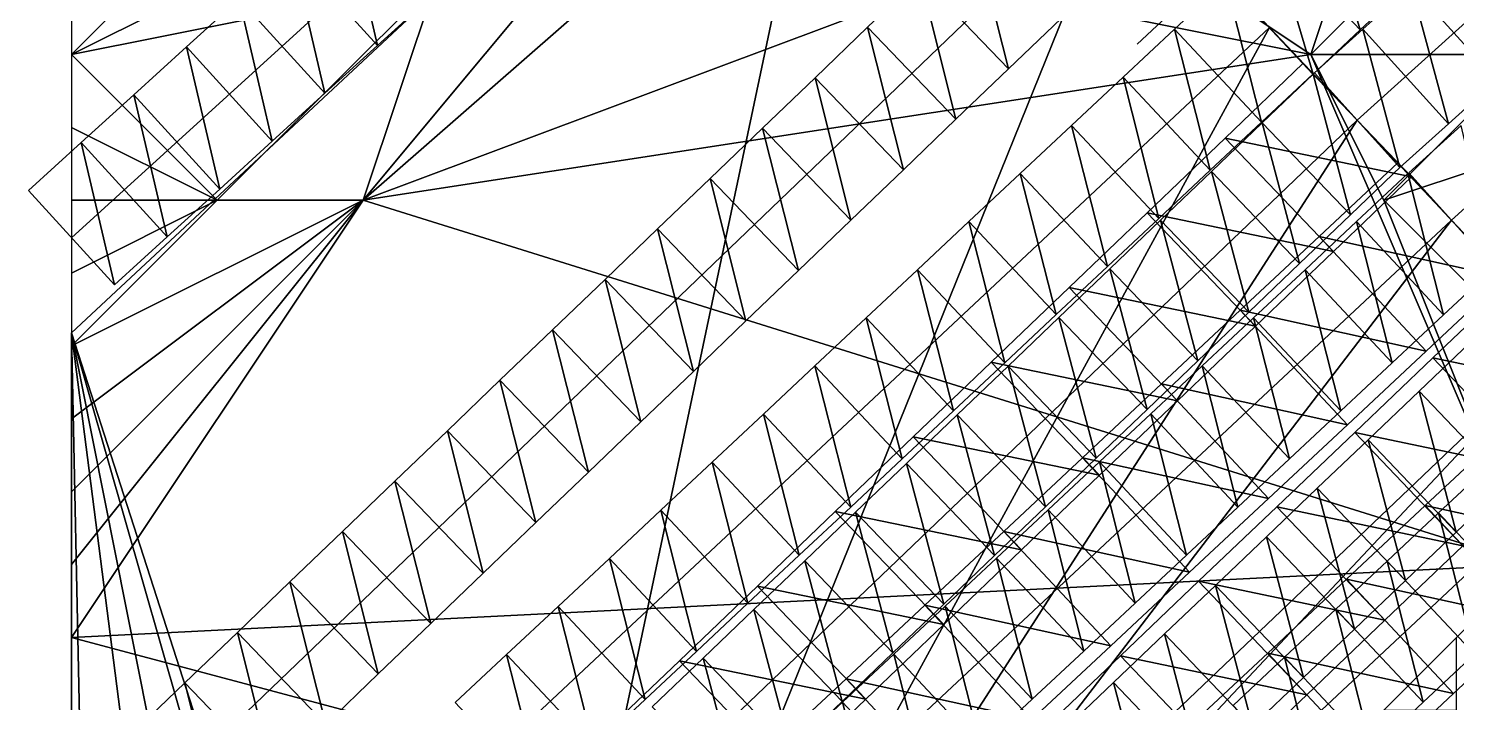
# Model space of a CAD drawing. Header units: metres. Extents: x -1103 to 901, y -902 to 905.
# Drawn here: x -1101.18 to -1062.01, y -495.78 to -477.29 of the extents above; entities that cross this region are included whole.
import ezdxf

# ---------------------------------------------------------------- set-up
doc = ezdxf.new("R2010")
doc.units = ezdxf.units.M
for name, color, linetype in [('OSM_BUILDING_FOOTPRINTS', 7, 'CONTINUOUS'), ('OSM_BUILDING_ROOFS', 1, 'CONTINUOUS'), ('OSM_BUILDING_WALLS', 8, 'CONTINUOUS'), ('OSM_RAIL_AXES', 6, 'CONTINUOUS'), ('OSM_RAIL_SURFACE', 7, 'CONTINUOUS'), ('OSM_TERRAIN', 3, 'CONTINUOUS'), ('OSM_TUNNELS', 252, 'CONTINUOUS')]:
    doc.layers.add(name, color=color, linetype=linetype)

msp = doc.modelspace()

# ---------------------------------------------------------------- linework, layer by layer
at = {"layer": 'OSM_BUILDING_FOOTPRINTS'}
msp.add_polyline3d([(-1054.416, -490.72, 14.952), (-1057.069, -487.9, 14.952), (-1059.025, -485.843, 14.952), (-1062.142, -482.548, 14.952), (-1064.729, -479.805, 14.952), (-1067.139, -477.262, 14.952), (-1071.184, -472.982, 14.952), (-1078.336, -465.418, 14.952), (-1100, -485.639, 14.952), (-1100, -507.15, 14.952), (-1099.547, -507.63, 14.952), (-1096.806, -510.528, 14.952), (-1094.584, -512.883, 14.952), (-1091.168, -516.488, 14.952), (-1089.488, -518.269, 14.952), (-1086.88, -521.022, 14.952)], close=True, dxfattribs=at)
at = {"layer": 'OSM_BUILDING_ROOFS'}
for points in [[(-1089.488, -518.269, 20.152), (-1078.336, -465.418, 20.152), (-1100, -485.639, 20.152)], [(-1089.488, -518.269, 20.152), (-1071.184, -472.982, 20.152), (-1078.336, -465.418, 20.152)], [(-1089.488, -518.269, 20.152), (-1067.139, -477.262, 20.152), (-1071.184, -472.982, 20.152)], [(-1089.488, -518.269, 20.152), (-1064.729, -479.805, 20.152), (-1067.139, -477.262, 20.152)], [(-1089.488, -518.269, 20.152), (-1062.142, -482.548, 20.152), (-1064.729, -479.805, 20.152)], [(-1089.488, -518.269, 20.152), (-1059.025, -485.843, 20.152), (-1062.142, -482.548, 20.152)], [(-1100, -485.639, 20.152), (-1100, -507.15, 20.152), (-1099.547, -507.63, 20.152)], [(-1100, -485.639, 20.152), (-1099.547, -507.63, 20.152), (-1096.806, -510.528, 20.152)], [(-1100, -485.639, 20.152), (-1096.806, -510.528, 20.152), (-1094.584, -512.883, 20.152)], [(-1100, -485.639, 20.152), (-1094.584, -512.883, 20.152), (-1091.168, -516.488, 20.152)], [(-1100, -485.639, 20.152), (-1091.168, -516.488, 20.152), (-1089.488, -518.269, 20.152)], [(-1089.488, -518.269, 20.152), (-1057.069, -487.9, 20.152), (-1059.025, -485.843, 20.152)], [(-1089.488, -518.269, 20.152), (-1054.416, -490.72, 20.152), (-1057.069, -487.9, 20.152)], [(-1089.488, -518.269, 20.152), (-1086.88, -521.022, 20.152), (-1054.416, -490.72, 20.152)]]:
    msp.add_3dface(points, dxfattribs=at)
at = {"layer": 'OSM_BUILDING_WALLS'}
for points in [[(-1078.336, -465.418, 14.952), (-1100, -485.639, 14.952), (-1100, -485.639, 20.152)], [(-1078.336, -465.418, 14.952), (-1100, -485.639, 20.152), (-1078.336, -465.418, 20.152)], [(-1064.729, -479.805, 14.952), (-1067.139, -477.262, 14.952), (-1067.139, -477.262, 20.152)], [(-1064.729, -479.805, 14.952), (-1067.139, -477.262, 20.152), (-1064.729, -479.805, 20.152)], [(-1062.142, -482.548, 14.952), (-1064.729, -479.805, 14.952), (-1064.729, -479.805, 20.152)], [(-1062.142, -482.548, 14.952), (-1064.729, -479.805, 20.152), (-1062.142, -482.548, 20.152)], [(-1059.025, -485.843, 14.952), (-1062.142, -482.548, 14.952), (-1062.142, -482.548, 20.152)], [(-1059.025, -485.843, 14.952), (-1062.142, -482.548, 20.152), (-1059.025, -485.843, 20.152)], [(-1100, -485.639, 14.952), (-1100, -507.15, 14.952), (-1100, -507.15, 20.152)], [(-1100, -485.639, 14.952), (-1100, -507.15, 20.152), (-1100, -485.639, 20.152)], [(-1086.88, -521.022, 14.952), (-1054.416, -490.72, 14.952), (-1054.416, -490.72, 20.152)], [(-1086.88, -521.022, 14.952), (-1054.416, -490.72, 20.152), (-1086.88, -521.022, 20.152)]]:
    msp.add_3dface(points, dxfattribs=at)
at = {"layer": 'OSM_RAIL_AXES'}
for points in [[(-1002.509, -423.613, 14.852), (-1025.931, -444.228, 16.53), (-1033.193, -449.967, 17.054), (-1046.469, -462.121, 18.558), (-1055.433, -471.4, 18.394), (-1064.729, -479.805, 18.292)], [(-1042.247, -430.459, 19.01), (-1100, -483.028, 19.033)], [(-1025.931, -444.228, 16.53), (-1046.314, -466.833, 17.554), (-1056.395, -477.361, 17.577), (-1062.142, -482.548, 17.852)], [(-1071.184, -472.982, 19.387), (-1100, -500.659, 19.415)], [(-1067.139, -477.262, 18.634), (-1099.547, -507.63, 18.77)], [(-1064.729, -479.805, 18.113), (-1096.806, -510.528, 18.202)], [(-1062.142, -482.548, 17.564), (-1094.584, -512.883, 17.71)], [(-1059.025, -485.843, 16.9), (-1091.168, -516.488, 16.977)], [(-1057.069, -487.9, 16.525), (-1089.488, -518.269, 16.624)]]:
    msp.add_polyline3d(points, dxfattribs=at)
at = {"layer": 'OSM_RAIL_SURFACE'}
for points in [[(-1065.76, -473.563, 18.824), (-1067.049, -474.775, 18.844), (-1064.651, -477.324, 18.692)], [(-1065.76, -473.563, 18.824), (-1064.651, -477.324, 18.692), (-1063.362, -476.112, 18.717)], [(-1092.515, -473.849, 19.424), (-1093.959, -475.163, 19.466), (-1091.603, -477.751, 19.282)], [(-1092.515, -473.849, 19.424), (-1091.603, -477.751, 19.282), (-1090.159, -476.437, 19.277)], [(-1075.278, -474.487, 19.506), (-1076.719, -475.871, 19.498), (-1074.294, -478.395, 19.498)], [(-1075.278, -474.487, 19.506), (-1074.294, -478.395, 19.498), (-1072.854, -477.012, 19.506)], [(-1067.049, -474.775, 18.844), (-1068.338, -475.987, 18.864), (-1065.94, -478.536, 18.709)], [(-1067.049, -474.775, 18.844), (-1065.94, -478.536, 18.709), (-1064.651, -477.324, 18.692)], [(-1061.919, -474.905, 18.734), (-1063.247, -476.106, 18.712), (-1060.899, -478.702, 18.36)], [(-1093.959, -475.163, 19.466), (-1095.403, -476.477, 19.596), (-1093.047, -479.066, 19.286)], [(-1093.959, -475.163, 19.466), (-1093.047, -479.066, 19.286), (-1091.603, -477.751, 19.282)], [(-1076.719, -475.871, 19.498), (-1078.16, -477.255, 19.49), (-1075.735, -479.779, 19.49)], [(-1076.719, -475.871, 19.498), (-1075.735, -479.779, 19.49), (-1074.294, -478.395, 19.498)], [(-1068.335, -475.985, 18.754), (-1069.744, -477.305, 18.759), (-1067.351, -479.859, 18.759)], [(-1068.335, -475.985, 18.754), (-1067.351, -479.859, 18.759), (-1065.942, -478.539, 18.754)], [(-1063.247, -476.106, 18.712), (-1064.575, -477.306, 18.689), (-1062.227, -479.902, 18.272)], [(-1063.247, -476.106, 18.712), (-1062.227, -479.902, 18.272), (-1060.899, -478.702, 18.36)], [(-1095.403, -476.477, 19.596), (-1096.846, -477.791, 19.67), (-1094.491, -480.38, 19.284)], [(-1095.403, -476.477, 19.596), (-1094.491, -480.38, 19.284), (-1093.047, -479.066, 19.286)], [(-1078.16, -477.255, 19.49), (-1079.601, -478.639, 19.481), (-1077.176, -481.163, 19.481)], [(-1078.16, -477.255, 19.49), (-1077.176, -481.163, 19.481), (-1075.735, -479.779, 19.49)], [(-1069.744, -477.305, 18.759), (-1071.153, -478.625, 18.764), (-1068.76, -481.179, 18.764)], [(-1069.744, -477.305, 18.759), (-1068.76, -481.179, 18.764), (-1067.351, -479.859, 18.759)], [(-1064.575, -477.306, 18.689), (-1065.903, -478.507, 18.709), (-1063.555, -481.103, 18.184)], [(-1064.575, -477.306, 18.689), (-1063.555, -481.103, 18.184), (-1062.227, -479.902, 18.272)], [(-1096.846, -477.791, 19.67), (-1098.29, -479.106, 19.667), (-1095.934, -481.694, 19.281)], [(-1096.846, -477.791, 19.67), (-1095.934, -481.694, 19.281), (-1094.491, -480.38, 19.284)], [(-1079.601, -478.639, 19.481), (-1081.041, -480.023, 19.476), (-1078.617, -482.547, 19.476)], [(-1079.601, -478.639, 19.481), (-1078.617, -482.547, 19.476), (-1077.176, -481.163, 19.481)], [(-1071.153, -478.625, 18.764), (-1072.562, -479.946, 18.765), (-1070.169, -482.5, 18.765)], [(-1071.153, -478.625, 18.764), (-1070.169, -482.5, 18.765), (-1068.76, -481.179, 18.764)], [(-1065.939, -478.541, 18.233), (-1067.334, -479.877, 18.236), (-1064.913, -482.405, 18.236)], [(-1065.939, -478.541, 18.233), (-1064.913, -482.405, 18.236), (-1063.518, -481.069, 18.233)], [(-1098.29, -479.106, 19.667), (-1099.734, -480.42, 19.351), (-1097.378, -483.008, 19.19)], [(-1098.29, -479.106, 19.667), (-1097.378, -483.008, 19.19), (-1095.934, -481.694, 19.281)], [(-1081.041, -480.023, 19.476), (-1082.482, -481.407, 19.478), (-1080.058, -483.931, 19.478)], [(-1081.041, -480.023, 19.476), (-1080.058, -483.931, 19.478), (-1078.617, -482.547, 19.476)], [(-1072.562, -479.946, 18.765), (-1073.972, -481.266, 18.765), (-1071.578, -483.82, 18.765)], [(-1072.562, -479.946, 18.765), (-1071.578, -483.82, 18.765), (-1070.169, -482.5, 18.765)], [(-1067.334, -479.877, 18.236), (-1068.729, -481.213, 18.239), (-1066.308, -483.74, 18.239)], [(-1067.334, -479.877, 18.236), (-1066.308, -483.74, 18.239), (-1064.913, -482.405, 18.236)], [(-1061.878, -479.952, 18.245), (-1063.315, -481.248, 18.154), (-1060.97, -483.847, 17.858)], [(-1099.734, -480.42, 19.351), (-1101.178, -481.734, 19.267), (-1098.822, -484.322, 19.101)], [(-1099.734, -480.42, 19.351), (-1098.822, -484.322, 19.101), (-1097.378, -483.008, 19.19)], [(-1082.482, -481.407, 19.478), (-1083.923, -482.79, 19.48), (-1081.498, -485.315, 19.48)], [(-1082.482, -481.407, 19.478), (-1081.498, -485.315, 19.48), (-1080.058, -483.931, 19.478)], [(-1073.972, -481.266, 18.765), (-1075.381, -482.586, 18.766), (-1072.987, -485.14, 18.766)], [(-1073.972, -481.266, 18.765), (-1072.987, -485.14, 18.766), (-1071.578, -483.82, 18.765)], [(-1068.729, -481.213, 18.239), (-1070.123, -482.549, 18.241), (-1067.702, -485.076, 18.241)], [(-1068.729, -481.213, 18.239), (-1067.702, -485.076, 18.241), (-1066.308, -483.74, 18.239)], [(-1063.338, -481.269, 17.684), (-1064.748, -482.588, 17.688), (-1062.358, -485.145, 17.688)], [(-1063.338, -481.269, 17.684), (-1062.358, -485.145, 17.688), (-1060.947, -483.826, 17.684)], [(-1075.381, -482.586, 18.766), (-1076.79, -483.907, 18.768), (-1074.396, -486.461, 18.768)], [(-1075.381, -482.586, 18.766), (-1074.396, -486.461, 18.768), (-1072.987, -485.14, 18.766)], [(-1070.123, -482.549, 18.241), (-1071.518, -483.884, 18.244), (-1069.097, -486.412, 18.244)], [(-1070.123, -482.549, 18.241), (-1069.097, -486.412, 18.244), (-1067.702, -485.076, 18.241)], [(-1064.748, -482.588, 17.688), (-1066.159, -483.907, 17.692), (-1063.768, -486.464, 17.692)], [(-1064.748, -482.588, 17.688), (-1063.768, -486.464, 17.692), (-1062.358, -485.145, 17.688)], [(-1083.923, -482.79, 19.48), (-1085.364, -484.174, 19.482), (-1082.939, -486.699, 19.482)], [(-1083.923, -482.79, 19.48), (-1082.939, -486.699, 19.482), (-1081.498, -485.315, 19.48)], [(-1076.79, -483.907, 18.768), (-1078.199, -485.227, 18.775), (-1075.806, -487.781, 18.775)], [(-1076.79, -483.907, 18.768), (-1075.806, -487.781, 18.775), (-1074.396, -486.461, 18.768)], [(-1071.518, -483.884, 18.244), (-1072.913, -485.22, 18.246), (-1070.492, -487.748, 18.246)], [(-1071.518, -483.884, 18.244), (-1070.492, -487.748, 18.246), (-1069.097, -486.412, 18.244)], [(-1066.159, -483.907, 17.692), (-1067.569, -485.226, 17.697), (-1065.179, -487.783, 17.697)], [(-1066.159, -483.907, 17.692), (-1065.179, -487.783, 17.697), (-1063.768, -486.464, 17.692)], [(-1085.364, -484.174, 19.482), (-1086.804, -485.558, 19.484), (-1084.38, -488.082, 19.484)], [(-1085.364, -484.174, 19.482), (-1084.38, -488.082, 19.484), (-1082.939, -486.699, 19.482)], [(-1078.199, -485.227, 18.775), (-1079.608, -486.548, 18.781), (-1077.215, -489.102, 18.781)], [(-1078.199, -485.227, 18.775), (-1077.215, -489.102, 18.781), (-1075.806, -487.781, 18.775)], [(-1072.913, -485.22, 18.246), (-1074.307, -486.556, 18.248), (-1071.886, -489.084, 18.248)], [(-1072.913, -485.22, 18.246), (-1071.886, -489.084, 18.248), (-1070.492, -487.748, 18.246)], [(-1067.569, -485.226, 17.697), (-1068.98, -486.545, 17.702), (-1066.589, -489.102, 17.702)], [(-1067.569, -485.226, 17.697), (-1066.589, -489.102, 17.702), (-1065.179, -487.783, 17.697)], [(-1086.804, -485.558, 19.484), (-1088.245, -486.942, 19.486), (-1085.821, -489.466, 19.486)], [(-1086.804, -485.558, 19.484), (-1085.821, -489.466, 19.486), (-1084.38, -488.082, 19.484)], [(-1061.63, -485.909, 17.024), (-1063.028, -487.241, 17.027), (-1060.613, -489.775, 17.027)], [(-1079.608, -486.548, 18.781), (-1081.017, -487.868, 18.789), (-1078.624, -490.422, 18.789)], [(-1079.608, -486.548, 18.781), (-1078.624, -490.422, 18.789), (-1077.215, -489.102, 18.781)], [(-1074.307, -486.556, 18.248), (-1075.702, -487.892, 18.253), (-1073.281, -490.419, 18.253)], [(-1074.307, -486.556, 18.248), (-1073.281, -490.419, 18.253), (-1071.886, -489.084, 18.248)], [(-1068.98, -486.545, 17.702), (-1070.39, -487.864, 17.707), (-1068, -490.421, 17.707)], [(-1068.98, -486.545, 17.702), (-1068, -490.421, 17.707), (-1066.589, -489.102, 17.702)], [(-1088.245, -486.942, 19.486), (-1089.686, -488.326, 19.492), (-1087.261, -490.85, 19.492)], [(-1088.245, -486.942, 19.486), (-1087.261, -490.85, 19.492), (-1085.821, -489.466, 19.486)], [(-1063.028, -487.241, 17.027), (-1064.425, -488.574, 17.033), (-1062.01, -491.107, 17.033)], [(-1063.028, -487.241, 17.027), (-1062.01, -491.107, 17.033), (-1060.613, -489.775, 17.027)], [(-1081.017, -487.868, 18.789), (-1082.426, -489.188, 18.796), (-1080.033, -491.742, 18.796)], [(-1081.017, -487.868, 18.789), (-1080.033, -491.742, 18.796), (-1078.624, -490.422, 18.789)], [(-1075.702, -487.892, 18.253), (-1077.097, -489.227, 18.258), (-1074.676, -491.755, 18.258)], [(-1075.702, -487.892, 18.253), (-1074.676, -491.755, 18.258), (-1073.281, -490.419, 18.253)], [(-1070.39, -487.864, 17.707), (-1071.801, -489.183, 17.713), (-1069.41, -491.74, 17.713)], [(-1070.39, -487.864, 17.707), (-1069.41, -491.74, 17.713), (-1068, -490.421, 17.707)], [(-1089.686, -488.326, 19.492), (-1091.127, -489.71, 19.498), (-1088.702, -492.234, 19.498)], [(-1089.686, -488.326, 19.492), (-1088.702, -492.234, 19.498), (-1087.261, -490.85, 19.492)], [(-1064.425, -488.574, 17.033), (-1065.823, -489.906, 17.039), (-1063.408, -492.439, 17.039)], [(-1064.425, -488.574, 17.033), (-1063.408, -492.439, 17.039), (-1062.01, -491.107, 17.033)], [(-1082.426, -489.188, 18.796), (-1083.835, -490.509, 18.805), (-1081.442, -493.063, 18.805)], [(-1082.426, -489.188, 18.796), (-1081.442, -493.063, 18.805), (-1080.033, -491.742, 18.796)], [(-1077.097, -489.227, 18.258), (-1078.491, -490.563, 18.263), (-1076.07, -493.091, 18.263)], [(-1077.097, -489.227, 18.258), (-1076.07, -493.091, 18.263), (-1074.676, -491.755, 18.258)], [(-1071.801, -489.183, 17.713), (-1073.211, -490.502, 17.721), (-1070.821, -493.058, 17.721)], [(-1071.801, -489.183, 17.713), (-1070.821, -493.058, 17.721), (-1069.41, -491.74, 17.713)], [(-1061.084, -489.264, 16.655), (-1062.494, -490.584, 16.664), (-1060.101, -493.138, 16.664)], [(-1091.127, -489.71, 19.498), (-1092.568, -491.093, 19.504), (-1090.143, -493.618, 19.504)], [(-1091.127, -489.71, 19.498), (-1090.143, -493.618, 19.504), (-1088.702, -492.234, 19.498)], [(-1065.823, -489.906, 17.039), (-1067.22, -491.239, 17.045), (-1064.805, -493.772, 17.045)], [(-1065.823, -489.906, 17.039), (-1064.805, -493.772, 17.045), (-1063.408, -492.439, 17.039)], [(-1083.835, -490.509, 18.805), (-1085.244, -491.829, 18.813), (-1082.851, -494.383, 18.813)], [(-1083.835, -490.509, 18.805), (-1082.851, -494.383, 18.813), (-1081.442, -493.063, 18.805)], [(-1078.491, -490.563, 18.263), (-1079.886, -491.899, 18.269), (-1077.465, -494.427, 18.269)], [(-1078.491, -490.563, 18.263), (-1077.465, -494.427, 18.269), (-1076.07, -493.091, 18.263)], [(-1073.211, -490.502, 17.721), (-1074.622, -491.821, 17.73), (-1072.231, -494.377, 17.73)], [(-1073.211, -490.502, 17.721), (-1072.231, -494.377, 17.73), (-1070.821, -493.058, 17.721)], [(-1062.494, -490.584, 16.664), (-1063.903, -491.904, 16.672), (-1061.51, -494.459, 16.672)], [(-1062.494, -490.584, 16.664), (-1061.51, -494.459, 16.672), (-1060.101, -493.138, 16.664)], [(-1092.568, -491.093, 19.504), (-1094.008, -492.477, 19.508), (-1091.584, -495.002, 19.508)], [(-1092.568, -491.093, 19.504), (-1091.584, -495.002, 19.508), (-1090.143, -493.618, 19.504)], [(-1067.22, -491.239, 17.045), (-1068.618, -492.571, 17.05), (-1066.203, -495.104, 17.05)], [(-1067.22, -491.239, 17.045), (-1066.203, -495.104, 17.05), (-1064.805, -493.772, 17.045)], [(-1085.244, -491.829, 18.813), (-1086.653, -493.149, 18.822), (-1084.26, -495.703, 18.822)], [(-1085.244, -491.829, 18.813), (-1084.26, -495.703, 18.822), (-1082.851, -494.383, 18.813)], [(-1079.886, -491.899, 18.269), (-1081.281, -493.235, 18.274), (-1078.86, -495.762, 18.274)], [(-1079.886, -491.899, 18.269), (-1078.86, -495.762, 18.274), (-1077.465, -494.427, 18.269)], [(-1074.622, -491.821, 17.73), (-1076.032, -493.14, 17.739), (-1073.642, -495.696, 17.739)], [(-1074.622, -491.821, 17.73), (-1073.642, -495.696, 17.739), (-1072.231, -494.377, 17.73)], [(-1063.903, -491.904, 16.672), (-1065.313, -493.225, 16.681), (-1062.92, -495.779, 16.681)], [(-1063.903, -491.904, 16.672), (-1062.92, -495.779, 16.681), (-1061.51, -494.459, 16.672)], [(-1094.008, -492.477, 19.508), (-1095.449, -493.861, 19.499), (-1093.025, -496.385, 19.499)], [(-1094.008, -492.477, 19.508), (-1093.025, -496.385, 19.499), (-1091.584, -495.002, 19.508)], [(-1068.618, -492.571, 17.05), (-1070.015, -493.903, 17.056), (-1067.6, -496.437, 17.056)], [(-1068.618, -492.571, 17.05), (-1067.6, -496.437, 17.056), (-1066.203, -495.104, 17.05)], [(-1086.653, -493.149, 18.822), (-1088.062, -494.47, 18.83), (-1085.669, -497.024, 18.83)], [(-1086.653, -493.149, 18.822), (-1085.669, -497.024, 18.83), (-1084.26, -495.703, 18.822)], [(-1076.032, -493.14, 17.739), (-1077.443, -494.459, 17.748), (-1075.052, -497.015, 17.748)], [(-1076.032, -493.14, 17.739), (-1075.052, -497.015, 17.748), (-1073.642, -495.696, 17.739)], [(-1081.281, -493.235, 18.274), (-1082.675, -494.57, 18.279), (-1080.254, -497.098, 18.279)], [(-1081.281, -493.235, 18.274), (-1080.254, -497.098, 18.279), (-1078.86, -495.762, 18.274)], [(-1065.313, -493.225, 16.681), (-1066.722, -494.545, 16.689), (-1064.329, -497.1, 16.689)], [(-1065.313, -493.225, 16.681), (-1064.329, -497.1, 16.689), (-1062.92, -495.779, 16.681)], [(-1095.449, -493.861, 19.499), (-1096.89, -495.245, 19.497), (-1094.465, -497.769, 19.497)], [(-1095.449, -493.861, 19.499), (-1094.465, -497.769, 19.497), (-1093.025, -496.385, 19.499)], [(-1070.015, -493.903, 17.056), (-1071.413, -495.236, 17.061), (-1068.998, -497.769, 17.061)], [(-1070.015, -493.903, 17.056), (-1068.998, -497.769, 17.061), (-1067.6, -496.437, 17.056)], [(-1088.062, -494.47, 18.83), (-1089.471, -495.79, 18.837), (-1087.078, -498.344, 18.837)], [(-1088.062, -494.47, 18.83), (-1087.078, -498.344, 18.837), (-1085.669, -497.024, 18.83)], [(-1082.675, -494.57, 18.279), (-1084.07, -495.906, 18.284), (-1081.649, -498.434, 18.284)], [(-1082.675, -494.57, 18.279), (-1081.649, -498.434, 18.284), (-1080.254, -497.098, 18.279)], [(-1077.443, -494.459, 17.748), (-1078.853, -495.778, 17.756), (-1076.463, -498.334, 17.756)], [(-1077.443, -494.459, 17.748), (-1076.463, -498.334, 17.756), (-1075.052, -497.015, 17.748)], [(-1066.722, -494.545, 16.689), (-1068.132, -495.866, 16.697), (-1065.739, -498.42, 16.697)], [(-1066.722, -494.545, 16.689), (-1065.739, -498.42, 16.697), (-1064.329, -497.1, 16.689)], [(-1096.89, -495.245, 19.497), (-1098.331, -496.629, 19.508), (-1095.906, -499.153, 19.508)], [(-1096.89, -495.245, 19.497), (-1095.906, -499.153, 19.508), (-1094.465, -497.769, 19.497)], [(-1071.413, -495.236, 17.061), (-1072.81, -496.568, 17.067), (-1070.395, -499.101, 17.067)], [(-1071.413, -495.236, 17.061), (-1070.395, -499.101, 17.067), (-1068.998, -497.769, 17.061)], [(-1078.853, -495.778, 17.756), (-1080.264, -497.097, 17.765), (-1077.873, -499.653, 17.765)], [(-1078.853, -495.778, 17.756), (-1077.873, -499.653, 17.765), (-1076.463, -498.334, 17.756)]]:
    msp.add_3dface(points, dxfattribs=at)
at = {"layer": 'OSM_TERRAIN'}
for points in [[(-1100, -476, 20.078), (-1100, -478, 19.764), (-1090, -468, 19.899)], [(-1100, -478, 19.764), (-1092, -474, 19.199), (-1090, -468, 19.899)], [(-1092, -482, 18.608), (-1076, -468, 18.582), (-1082, -470, 19.026)], [(-1092, -482, 18.608), (-1076, -476, 18.582), (-1076, -468, 18.582)], [(-1090, -476, 19.198), (-1092, -482, 18.608), (-1082, -470, 19.026)], [(-1066, -478, 18.589), (-1064, -472, 18.674), (-1072, -474, 18.952)], [(-1066, -478, 18.589), (-1062, -474, 18.686), (-1064, -472, 18.674)], [(-1100, -478, 19.764), (-1090, -476, 19.198), (-1092, -474, 19.199)], [(-1076, -476, 18.582), (-1066, -478, 18.589), (-1072, -474, 18.952)], [(-1066, -478, 18.589), (-1060, -478, 18.285), (-1062, -474, 18.686)], [(-1096, -482, 19.14), (-1090, -476, 19.198), (-1100, -478, 19.764)], [(-1096, -482, 19.14), (-1092, -482, 18.608), (-1090, -476, 19.198)], [(-1066, -478, 18.589), (-1076, -476, 18.582), (-1092, -482, 18.608)], [(-1100, -480, 19.266), (-1096, -482, 19.14), (-1100, -478, 19.764)], [(-1060, -492, 18.582), (-1066, -478, 18.589), (-1092, -482, 18.608)], [(-1060, -492, 18.582), (-1064, -482, 17.971), (-1066, -478, 18.589)], [(-1064, -482, 17.971), (-1060, -478, 18.285), (-1066, -478, 18.589)], [(-1064, -482, 17.971), (-1058, -480, 17.745), (-1060, -478, 18.285)], [(-1100, -482, 19.08), (-1096, -482, 19.14), (-1100, -480, 19.266)], [(-1060, -486, 17.597), (-1058, -480, 17.745), (-1064, -482, 17.971)], [(-1100, -494, 18.582), (-1092, -482, 18.608), (-1100, -492, 18.582)], [(-1100, -494, 18.582), (-1060, -492, 18.582), (-1092, -482, 18.608)], [(-1100, -492, 18.582), (-1092, -482, 18.608), (-1100, -490, 18.582)], [(-1100, -490, 18.582), (-1092, -482, 18.608), (-1100, -488, 18.681)], [(-1100, -488, 18.681), (-1092, -482, 18.608), (-1100, -486, 18.873)], [(-1100, -484, 18.99), (-1100, -486, 18.873), (-1096, -482, 19.14)], [(-1100, -484, 18.99), (-1096, -482, 19.14), (-1100, -482, 19.08)], [(-1100, -486, 18.873), (-1092, -482, 18.608), (-1096, -482, 19.14)], [(-1060, -492, 18.582), (-1060, -486, 17.597), (-1064, -482, 17.971)], [(-1100, -494, 18.582), (-1070, -502, 18.582), (-1060, -492, 18.582)], [(-1070, -502, 18.582), (-1062, -494, 18.582), (-1060, -492, 18.582)], [(-1100, -496, 18.582), (-1070, -502, 18.582), (-1100, -494, 18.582)], [(-1070, -502, 18.582), (-1064, -496, 18.582), (-1062, -494, 18.582)], [(-1064, -496, 18.582), (-1062, -496, 18.273), (-1062, -494, 18.582)]]:
    msp.add_3dface(points, dxfattribs=at)
at = {"layer": 'OSM_TUNNELS'}
for points in [[(-1068.609, -475.693, 18.334), (-1070.769, -477.717, 18.342), (-1070.769, -477.717, 18.642)], [(-1068.609, -475.693, 18.334), (-1070.769, -477.717, 18.642), (-1068.609, -475.693, 18.813)], [(-1068.609, -475.693, 18.334), (-1068.609, -475.693, 18.813), (-1070.769, -477.717, 18.642)], [(-1068.609, -475.693, 18.334), (-1070.769, -477.717, 18.642), (-1070.769, -477.717, 18.342)], [(-1066.216, -478.252, 17.813), (-1068.355, -480.301, 17.818), (-1068.355, -480.301, 18.641)], [(-1066.216, -478.252, 17.813), (-1068.355, -480.301, 18.641), (-1066.216, -478.252, 18.64)], [(-1066.216, -478.252, 17.813), (-1066.216, -478.252, 18.64), (-1068.355, -480.301, 18.641)], [(-1066.216, -478.252, 17.813), (-1068.355, -480.301, 18.641), (-1068.355, -480.301, 17.818)], [(-1063.242, -481.358, 24.313), (-1068.355, -480.301, 24.318), (-1066.216, -478.252, 24.313)], [(-1063.242, -481.358, 25.013), (-1066.216, -478.252, 25.013), (-1068.355, -480.301, 25.018)], [(-1068.355, -480.301, 17.818), (-1070.493, -482.349, 17.822), (-1070.493, -482.349, 18.642)], [(-1068.355, -480.301, 17.818), (-1070.493, -482.349, 18.642), (-1068.355, -480.301, 18.641)], [(-1068.355, -480.301, 17.818), (-1068.355, -480.301, 18.641), (-1070.493, -482.349, 18.642)], [(-1068.355, -480.301, 17.818), (-1070.493, -482.349, 18.642), (-1070.493, -482.349, 17.822)], [(-1065.38, -483.406, 24.318), (-1070.493, -482.349, 24.322), (-1068.355, -480.301, 24.318)], [(-1065.38, -483.406, 25.018), (-1068.355, -480.301, 25.018), (-1070.493, -482.349, 25.022)], [(-1063.242, -481.358, 24.313), (-1065.38, -483.406, 24.318), (-1068.355, -480.301, 24.318)], [(-1063.242, -481.358, 25.013), (-1068.355, -480.301, 25.018), (-1065.38, -483.406, 25.018)], [(-1063.611, -480.977, 17.264), (-1065.774, -483, 17.27), (-1065.774, -483, 18.638)], [(-1063.611, -480.977, 17.264), (-1065.774, -483, 18.638), (-1063.611, -480.977, 18.134)], [(-1063.611, -480.977, 17.264), (-1063.611, -480.977, 18.134), (-1065.774, -483, 18.638)], [(-1063.611, -480.977, 17.264), (-1065.774, -483, 18.638), (-1065.774, -483, 17.27)], [(-1060.674, -484.118, 23.764), (-1065.774, -483, 23.77), (-1063.611, -480.977, 23.764)], [(-1060.674, -484.118, 24.464), (-1063.611, -480.977, 24.464), (-1065.774, -483, 24.47)], [(-1063.242, -481.358, 17.813), (-1063.242, -481.358, 18.113), (-1065.38, -483.406, 18.638)], [(-1063.242, -481.358, 17.813), (-1065.38, -483.406, 18.638), (-1065.38, -483.406, 17.818)], [(-1063.242, -481.358, 17.813), (-1065.38, -483.406, 17.818), (-1065.38, -483.406, 18.638)], [(-1063.242, -481.358, 17.813), (-1065.38, -483.406, 18.638), (-1063.242, -481.358, 18.113)], [(-1070.493, -482.349, 17.822), (-1072.631, -484.397, 17.825), (-1072.631, -484.397, 18.643)], [(-1070.493, -482.349, 17.822), (-1072.631, -484.397, 18.643), (-1070.493, -482.349, 18.642)], [(-1070.493, -482.349, 17.822), (-1070.493, -482.349, 18.642), (-1072.631, -484.397, 18.643)], [(-1070.493, -482.349, 17.822), (-1072.631, -484.397, 18.643), (-1072.631, -484.397, 17.825)], [(-1067.519, -485.454, 24.322), (-1072.631, -484.397, 24.325), (-1070.493, -482.349, 24.322)], [(-1067.519, -485.454, 25.022), (-1070.493, -482.349, 25.022), (-1072.631, -484.397, 25.025)], [(-1065.38, -483.406, 24.318), (-1067.519, -485.454, 24.322), (-1070.493, -482.349, 24.322)], [(-1065.38, -483.406, 25.018), (-1070.493, -482.349, 25.022), (-1067.519, -485.454, 25.022)], [(-1065.774, -483, 17.27), (-1067.936, -485.022, 17.278), (-1067.936, -485.022, 18.639)], [(-1065.774, -483, 17.27), (-1067.936, -485.022, 18.639), (-1065.774, -483, 18.638)], [(-1065.774, -483, 17.27), (-1065.774, -483, 18.638), (-1067.936, -485.022, 18.639)], [(-1065.774, -483, 17.27), (-1067.936, -485.022, 18.639), (-1067.936, -485.022, 17.278)], [(-1062.837, -486.14, 23.77), (-1067.936, -485.022, 23.778), (-1065.774, -483, 23.77)], [(-1062.837, -486.14, 24.47), (-1065.774, -483, 24.47), (-1067.936, -485.022, 24.478)], [(-1060.674, -484.118, 23.764), (-1062.837, -486.14, 23.77), (-1065.774, -483, 23.77)], [(-1060.674, -484.118, 24.464), (-1065.774, -483, 24.47), (-1062.837, -486.14, 24.47)], [(-1065.38, -483.406, 17.818), (-1065.38, -483.406, 18.638), (-1067.519, -485.454, 18.639)], [(-1065.38, -483.406, 17.818), (-1067.519, -485.454, 18.639), (-1067.519, -485.454, 17.822)], [(-1065.38, -483.406, 17.818), (-1067.519, -485.454, 17.822), (-1067.519, -485.454, 18.639)], [(-1065.38, -483.406, 17.818), (-1067.519, -485.454, 18.639), (-1065.38, -483.406, 18.638)], [(-1060.674, -484.118, 17.264), (-1060.674, -484.118, 17.761), (-1062.837, -486.14, 18.635)], [(-1060.674, -484.118, 17.264), (-1062.837, -486.14, 18.635), (-1062.837, -486.14, 17.27)], [(-1060.674, -484.118, 17.264), (-1062.837, -486.14, 17.27), (-1062.837, -486.14, 18.635)], [(-1060.674, -484.118, 17.264), (-1062.837, -486.14, 18.635), (-1060.674, -484.118, 17.761)], [(-1072.631, -484.397, 17.825), (-1074.77, -486.445, 17.829), (-1074.77, -486.445, 18.644)], [(-1072.631, -484.397, 17.825), (-1074.77, -486.445, 18.644), (-1072.631, -484.397, 18.643)], [(-1072.631, -484.397, 17.825), (-1072.631, -484.397, 18.643), (-1074.77, -486.445, 18.644)], [(-1072.631, -484.397, 17.825), (-1074.77, -486.445, 18.644), (-1074.77, -486.445, 17.829)], [(-1069.657, -487.502, 24.325), (-1074.77, -486.445, 24.329), (-1072.631, -484.397, 24.325)], [(-1069.657, -487.502, 25.025), (-1072.631, -484.397, 25.025), (-1074.77, -486.445, 25.029)], [(-1067.519, -485.454, 24.322), (-1069.657, -487.502, 24.325), (-1072.631, -484.397, 24.325)], [(-1067.519, -485.454, 25.022), (-1072.631, -484.397, 25.025), (-1069.657, -487.502, 25.025)], [(-1060.509, -484.287, 16.6), (-1062.652, -486.33, 16.606), (-1062.652, -486.33, 18.635)], [(-1060.509, -484.287, 16.6), (-1062.652, -486.33, 18.635), (-1060.509, -484.287, 17.745)], [(-1060.509, -484.287, 16.6), (-1060.509, -484.287, 17.745), (-1062.652, -486.33, 18.635)], [(-1060.509, -484.287, 16.6), (-1062.652, -486.33, 18.635), (-1062.652, -486.33, 16.606)], [(-1057.542, -487.399, 23.1), (-1062.652, -486.33, 23.106), (-1060.509, -484.287, 23.1)], [(-1057.542, -487.399, 23.8), (-1060.509, -484.287, 23.8), (-1062.652, -486.33, 23.806)], [(-1067.936, -485.022, 17.278), (-1070.099, -487.044, 17.285), (-1070.099, -487.044, 18.64)], [(-1067.936, -485.022, 17.278), (-1070.099, -487.044, 18.64), (-1067.936, -485.022, 18.639)], [(-1067.936, -485.022, 17.278), (-1067.936, -485.022, 18.639), (-1070.099, -487.044, 18.64)], [(-1067.936, -485.022, 17.278), (-1070.099, -487.044, 18.64), (-1070.099, -487.044, 17.285)], [(-1064.999, -488.163, 23.778), (-1070.099, -487.044, 23.785), (-1067.936, -485.022, 23.778)], [(-1064.999, -488.163, 24.478), (-1067.936, -485.022, 24.478), (-1070.099, -487.044, 24.485)], [(-1062.837, -486.14, 23.77), (-1064.999, -488.163, 23.778), (-1067.936, -485.022, 23.778)], [(-1062.837, -486.14, 24.47), (-1067.936, -485.022, 24.478), (-1064.999, -488.163, 24.478)], [(-1067.519, -485.454, 17.822), (-1067.519, -485.454, 18.639), (-1069.657, -487.502, 18.64)], [(-1067.519, -485.454, 17.822), (-1069.657, -487.502, 18.64), (-1069.657, -487.502, 17.825)], [(-1067.519, -485.454, 17.822), (-1069.657, -487.502, 17.825), (-1069.657, -487.502, 18.64)], [(-1067.519, -485.454, 17.822), (-1069.657, -487.502, 18.64), (-1067.519, -485.454, 18.639)], [(-1074.77, -486.445, 17.829), (-1076.908, -488.493, 17.836), (-1076.908, -488.493, 18.642)], [(-1074.77, -486.445, 17.829), (-1076.908, -488.493, 18.642), (-1074.77, -486.445, 18.644)], [(-1074.77, -486.445, 17.829), (-1074.77, -486.445, 18.644), (-1076.908, -488.493, 18.642)], [(-1074.77, -486.445, 17.829), (-1076.908, -488.493, 18.642), (-1076.908, -488.493, 17.836)], [(-1071.796, -489.55, 24.329), (-1076.908, -488.493, 24.336), (-1074.77, -486.445, 24.329)], [(-1071.796, -489.55, 25.029), (-1074.77, -486.445, 25.029), (-1076.908, -488.493, 25.036)], [(-1069.657, -487.502, 24.325), (-1071.796, -489.55, 24.329), (-1074.77, -486.445, 24.329)], [(-1069.657, -487.502, 25.025), (-1074.77, -486.445, 25.029), (-1071.796, -489.55, 25.029)], [(-1062.837, -486.14, 17.27), (-1062.837, -486.14, 18.635), (-1064.999, -488.163, 18.636)], [(-1062.837, -486.14, 17.27), (-1064.999, -488.163, 18.636), (-1064.999, -488.163, 17.278)], [(-1062.837, -486.14, 17.27), (-1064.999, -488.163, 17.278), (-1064.999, -488.163, 18.636)], [(-1062.837, -486.14, 17.27), (-1064.999, -488.163, 18.636), (-1062.837, -486.14, 18.635)], [(-1062.652, -486.33, 16.606), (-1064.794, -488.373, 16.613), (-1064.794, -488.373, 18.636)], [(-1062.652, -486.33, 16.606), (-1064.794, -488.373, 18.636), (-1062.652, -486.33, 18.635)], [(-1062.652, -486.33, 16.606), (-1062.652, -486.33, 18.635), (-1064.794, -488.373, 18.636)], [(-1062.652, -486.33, 16.606), (-1064.794, -488.373, 18.636), (-1064.794, -488.373, 16.613)], [(-1059.684, -489.442, 23.106), (-1064.794, -488.373, 23.113), (-1062.652, -486.33, 23.106)], [(-1059.684, -489.442, 23.806), (-1062.652, -486.33, 23.806), (-1064.794, -488.373, 23.813)], [(-1057.542, -487.399, 23.1), (-1059.684, -489.442, 23.106), (-1062.652, -486.33, 23.106)], [(-1057.542, -487.399, 23.8), (-1062.652, -486.33, 23.806), (-1059.684, -489.442, 23.806)], [(-1070.099, -487.044, 17.285), (-1072.262, -489.067, 17.294), (-1072.262, -489.067, 18.64)], [(-1070.099, -487.044, 17.285), (-1072.262, -489.067, 18.64), (-1070.099, -487.044, 18.64)], [(-1070.099, -487.044, 17.285), (-1070.099, -487.044, 18.64), (-1072.262, -489.067, 18.64)], [(-1070.099, -487.044, 17.285), (-1072.262, -489.067, 18.64), (-1072.262, -489.067, 17.294)], [(-1067.162, -490.185, 23.785), (-1072.262, -489.067, 23.794), (-1070.099, -487.044, 23.785)], [(-1067.162, -490.185, 24.485), (-1070.099, -487.044, 24.485), (-1072.262, -489.067, 24.494)], [(-1064.999, -488.163, 23.778), (-1067.162, -490.185, 23.785), (-1070.099, -487.044, 23.785)], [(-1064.999, -488.163, 24.478), (-1070.099, -487.044, 24.485), (-1067.162, -490.185, 24.485)], [(-1069.657, -487.502, 17.825), (-1069.657, -487.502, 18.64), (-1071.796, -489.55, 18.639)], [(-1069.657, -487.502, 17.825), (-1071.796, -489.55, 18.639), (-1071.796, -489.55, 17.829)], [(-1069.657, -487.502, 17.825), (-1071.796, -489.55, 17.829), (-1071.796, -489.55, 18.639)], [(-1069.657, -487.502, 17.825), (-1071.796, -489.55, 18.639), (-1069.657, -487.502, 18.64)], [(-1064.999, -488.163, 17.278), (-1064.999, -488.163, 18.636), (-1067.162, -490.185, 18.637)], [(-1064.999, -488.163, 17.278), (-1067.162, -490.185, 18.637), (-1067.162, -490.185, 17.285)], [(-1064.999, -488.163, 17.278), (-1067.162, -490.185, 17.285), (-1067.162, -490.185, 18.637)], [(-1064.999, -488.163, 17.278), (-1067.162, -490.185, 18.637), (-1064.999, -488.163, 18.636)], [(-1064.794, -488.373, 16.613), (-1066.937, -490.416, 16.622), (-1066.937, -490.416, 18.636)], [(-1064.794, -488.373, 16.613), (-1066.937, -490.416, 18.636), (-1064.794, -488.373, 18.636)], [(-1064.794, -488.373, 16.613), (-1064.794, -488.373, 18.636), (-1066.937, -490.416, 18.636)], [(-1064.794, -488.373, 16.613), (-1066.937, -490.416, 18.636), (-1066.937, -490.416, 16.622)], [(-1061.827, -491.485, 23.113), (-1066.937, -490.416, 23.122), (-1064.794, -488.373, 23.113)], [(-1061.827, -491.485, 23.813), (-1064.794, -488.373, 23.813), (-1066.937, -490.416, 23.822)], [(-1059.684, -489.442, 23.106), (-1061.827, -491.485, 23.113), (-1064.794, -488.373, 23.113)], [(-1059.684, -489.442, 23.806), (-1064.794, -488.373, 23.813), (-1061.827, -491.485, 23.813)], [(-1060.7, -488.356, 16.232), (-1062.861, -490.38, 16.244), (-1062.861, -490.38, 18.634)], [(-1060.7, -488.356, 16.232), (-1062.861, -490.38, 18.634), (-1060.7, -488.356, 18.214)], [(-1060.7, -488.356, 16.232), (-1060.7, -488.356, 18.214), (-1062.861, -490.38, 18.634)], [(-1060.7, -488.356, 16.232), (-1062.861, -490.38, 18.634), (-1062.861, -490.38, 16.244)], [(-1057.76, -491.494, 22.732), (-1062.861, -490.38, 22.744), (-1060.7, -488.356, 22.732)], [(-1057.76, -491.494, 23.432), (-1060.7, -488.356, 23.432), (-1062.861, -490.38, 23.444)], [(-1076.908, -488.493, 17.836), (-1079.047, -490.541, 17.844), (-1079.047, -490.541, 18.637)], [(-1076.908, -488.493, 17.836), (-1079.047, -490.541, 18.637), (-1076.908, -488.493, 18.642)], [(-1076.908, -488.493, 17.836), (-1076.908, -488.493, 18.642), (-1079.047, -490.541, 18.637)], [(-1076.908, -488.493, 17.836), (-1079.047, -490.541, 18.637), (-1079.047, -490.541, 17.844)], [(-1073.934, -491.599, 24.336), (-1079.047, -490.541, 24.344), (-1076.908, -488.493, 24.336)], [(-1073.934, -491.599, 25.036), (-1076.908, -488.493, 25.036), (-1079.047, -490.541, 25.044)], [(-1071.796, -489.55, 24.329), (-1073.934, -491.599, 24.336), (-1076.908, -488.493, 24.336)], [(-1071.796, -489.55, 25.029), (-1076.908, -488.493, 25.036), (-1073.934, -491.599, 25.036)], [(-1072.262, -489.067, 17.294), (-1074.425, -491.089, 17.307), (-1074.425, -491.089, 18.635)], [(-1072.262, -489.067, 17.294), (-1074.425, -491.089, 18.635), (-1072.262, -489.067, 18.64)], [(-1072.262, -489.067, 17.294), (-1072.262, -489.067, 18.64), (-1074.425, -491.089, 18.635)], [(-1072.262, -489.067, 17.294), (-1074.425, -491.089, 18.635), (-1074.425, -491.089, 17.307)], [(-1069.325, -492.208, 23.794), (-1074.425, -491.089, 23.807), (-1072.262, -489.067, 23.794)], [(-1069.325, -492.208, 24.494), (-1072.262, -489.067, 24.494), (-1074.425, -491.089, 24.507)], [(-1067.162, -490.185, 23.785), (-1069.325, -492.208, 23.794), (-1072.262, -489.067, 23.794)], [(-1067.162, -490.185, 24.485), (-1072.262, -489.067, 24.494), (-1069.325, -492.208, 24.494)], [(-1071.796, -489.55, 17.829), (-1071.796, -489.55, 18.639), (-1073.934, -491.599, 18.634)], [(-1071.796, -489.55, 17.829), (-1073.934, -491.599, 18.634), (-1073.934, -491.599, 17.836)], [(-1071.796, -489.55, 17.829), (-1073.934, -491.599, 17.836), (-1073.934, -491.599, 18.634)], [(-1071.796, -489.55, 17.829), (-1073.934, -491.599, 18.634), (-1071.796, -489.55, 18.639)], [(-1067.162, -490.185, 17.285), (-1067.162, -490.185, 18.637), (-1069.325, -492.208, 18.632)], [(-1067.162, -490.185, 17.285), (-1069.325, -492.208, 18.632), (-1069.325, -492.208, 17.294)], [(-1067.162, -490.185, 17.285), (-1069.325, -492.208, 17.294), (-1069.325, -492.208, 18.632)], [(-1067.162, -490.185, 17.285), (-1069.325, -492.208, 18.632), (-1067.162, -490.185, 18.637)], [(-1066.937, -490.416, 16.622), (-1069.08, -492.459, 16.631), (-1069.08, -492.459, 18.632)], [(-1066.937, -490.416, 16.622), (-1069.08, -492.459, 18.632), (-1066.937, -490.416, 18.636)], [(-1066.937, -490.416, 16.622), (-1066.937, -490.416, 18.636), (-1069.08, -492.459, 18.632)], [(-1066.937, -490.416, 16.622), (-1069.08, -492.459, 18.632), (-1069.08, -492.459, 16.631)], [(-1063.97, -493.528, 23.122), (-1069.08, -492.459, 23.131), (-1066.937, -490.416, 23.122)], [(-1063.97, -493.528, 23.822), (-1066.937, -490.416, 23.822), (-1069.08, -492.459, 23.831)], [(-1061.827, -491.485, 23.113), (-1063.97, -493.528, 23.122), (-1066.937, -490.416, 23.122)], [(-1061.827, -491.485, 23.813), (-1066.937, -490.416, 23.822), (-1063.97, -493.528, 23.822)], [(-1062.861, -490.38, 16.244), (-1065.022, -492.405, 16.257), (-1065.022, -492.405, 18.632)], [(-1062.861, -490.38, 16.244), (-1065.022, -492.405, 18.632), (-1062.861, -490.38, 18.634)], [(-1062.861, -490.38, 16.244), (-1062.861, -490.38, 18.634), (-1065.022, -492.405, 18.632)], [(-1062.861, -490.38, 16.244), (-1065.022, -492.405, 18.632), (-1065.022, -492.405, 16.257)], [(-1059.921, -493.518, 22.744), (-1065.022, -492.405, 22.757), (-1062.861, -490.38, 22.744)], [(-1059.921, -493.518, 23.444), (-1062.861, -490.38, 23.444), (-1065.022, -492.405, 23.457)], [(-1057.76, -491.494, 22.732), (-1059.921, -493.518, 22.744), (-1062.861, -490.38, 22.744)], [(-1057.76, -491.494, 23.432), (-1062.861, -490.38, 23.444), (-1059.921, -493.518, 23.444)], [(-1079.047, -490.541, 17.844), (-1081.185, -492.59, 17.853), (-1081.185, -492.59, 18.633)], [(-1079.047, -490.541, 17.844), (-1081.185, -492.59, 18.633), (-1079.047, -490.541, 18.637)], [(-1079.047, -490.541, 17.844), (-1079.047, -490.541, 18.637), (-1081.185, -492.59, 18.633)], [(-1079.047, -490.541, 17.844), (-1081.185, -492.59, 18.633), (-1081.185, -492.59, 17.853)], [(-1076.073, -493.647, 24.344), (-1081.185, -492.59, 24.353), (-1079.047, -490.541, 24.344)], [(-1076.073, -493.647, 25.044), (-1079.047, -490.541, 25.044), (-1081.185, -492.59, 25.053)], [(-1073.934, -491.599, 24.336), (-1076.073, -493.647, 24.344), (-1079.047, -490.541, 24.344)], [(-1073.934, -491.599, 25.036), (-1079.047, -490.541, 25.044), (-1076.073, -493.647, 25.044)], [(-1074.425, -491.089, 17.307), (-1076.587, -493.111, 17.321), (-1076.587, -493.111, 18.632)], [(-1074.425, -491.089, 17.307), (-1076.587, -493.111, 18.632), (-1074.425, -491.089, 18.635)], [(-1074.425, -491.089, 17.307), (-1074.425, -491.089, 18.635), (-1076.587, -493.111, 18.632)], [(-1074.425, -491.089, 17.307), (-1076.587, -493.111, 18.632), (-1076.587, -493.111, 17.321)], [(-1071.488, -494.23, 23.807), (-1076.587, -493.111, 23.821), (-1074.425, -491.089, 23.807)], [(-1071.488, -494.23, 24.507), (-1074.425, -491.089, 24.507), (-1076.587, -493.111, 24.521)], [(-1069.325, -492.208, 23.794), (-1071.488, -494.23, 23.807), (-1074.425, -491.089, 23.807)], [(-1069.325, -492.208, 24.494), (-1074.425, -491.089, 24.507), (-1071.488, -494.23, 24.507)], [(-1073.934, -491.599, 17.836), (-1073.934, -491.599, 18.634), (-1076.073, -493.647, 18.632)], [(-1073.934, -491.599, 17.836), (-1076.073, -493.647, 18.632), (-1076.073, -493.647, 17.844)], [(-1073.934, -491.599, 17.836), (-1076.073, -493.647, 17.844), (-1076.073, -493.647, 18.632)], [(-1073.934, -491.599, 17.836), (-1076.073, -493.647, 18.632), (-1073.934, -491.599, 18.634)], [(-1061.827, -491.485, 16.613), (-1061.827, -491.485, 18.633), (-1063.97, -493.528, 18.632)], [(-1061.827, -491.485, 16.613), (-1063.97, -493.528, 18.632), (-1063.97, -493.528, 16.622)], [(-1061.827, -491.485, 16.613), (-1063.97, -493.528, 16.622), (-1063.97, -493.528, 18.632)], [(-1061.827, -491.485, 16.613), (-1063.97, -493.528, 18.632), (-1061.827, -491.485, 18.633)], [(-1069.325, -492.208, 17.294), (-1069.325, -492.208, 18.632), (-1071.488, -494.23, 18.632)], [(-1069.325, -492.208, 17.294), (-1071.488, -494.23, 18.632), (-1071.488, -494.23, 17.307)], [(-1069.325, -492.208, 17.294), (-1071.488, -494.23, 17.307), (-1071.488, -494.23, 18.632)], [(-1069.325, -492.208, 17.294), (-1071.488, -494.23, 18.632), (-1069.325, -492.208, 18.632)], [(-1081.185, -492.59, 17.853), (-1083.324, -494.638, 17.861), (-1083.324, -494.638, 18.632)], [(-1081.185, -492.59, 17.853), (-1083.324, -494.638, 18.632), (-1081.185, -492.59, 18.633)], [(-1081.185, -492.59, 17.853), (-1081.185, -492.59, 18.633), (-1083.324, -494.638, 18.632)], [(-1081.185, -492.59, 17.853), (-1083.324, -494.638, 18.632), (-1083.324, -494.638, 17.861)], [(-1078.211, -495.695, 24.353), (-1083.324, -494.638, 24.361), (-1081.185, -492.59, 24.353)], [(-1078.211, -495.695, 25.053), (-1081.185, -492.59, 25.053), (-1083.324, -494.638, 25.061)], [(-1076.073, -493.647, 24.344), (-1078.211, -495.695, 24.353), (-1081.185, -492.59, 24.353)], [(-1076.073, -493.647, 25.044), (-1081.185, -492.59, 25.053), (-1078.211, -495.695, 25.053)], [(-1069.08, -492.459, 16.631), (-1071.223, -494.502, 16.639), (-1071.223, -494.502, 18.632)], [(-1069.08, -492.459, 16.631), (-1071.223, -494.502, 18.632), (-1069.08, -492.459, 18.632)], [(-1069.08, -492.459, 16.631), (-1069.08, -492.459, 18.632), (-1071.223, -494.502, 18.632)], [(-1069.08, -492.459, 16.631), (-1071.223, -494.502, 18.632), (-1071.223, -494.502, 16.639)], [(-1066.113, -495.571, 23.131), (-1071.223, -494.502, 23.139), (-1069.08, -492.459, 23.131)], [(-1066.113, -495.571, 23.831), (-1069.08, -492.459, 23.831), (-1071.223, -494.502, 23.839)], [(-1063.97, -493.528, 23.122), (-1066.113, -495.571, 23.131), (-1069.08, -492.459, 23.131)], [(-1063.97, -493.528, 23.822), (-1069.08, -492.459, 23.831), (-1066.113, -495.571, 23.831)], [(-1065.022, -492.405, 16.257), (-1067.184, -494.429, 16.27), (-1067.184, -494.429, 18.632)], [(-1065.022, -492.405, 16.257), (-1067.184, -494.429, 18.632), (-1065.022, -492.405, 18.632)], [(-1065.022, -492.405, 16.257), (-1065.022, -492.405, 18.632), (-1067.184, -494.429, 18.632)], [(-1065.022, -492.405, 16.257), (-1067.184, -494.429, 18.632), (-1067.184, -494.429, 16.27)], [(-1062.083, -495.543, 22.757), (-1067.184, -494.429, 22.77), (-1065.022, -492.405, 22.757)], [(-1062.083, -495.543, 23.457), (-1065.022, -492.405, 23.457), (-1067.184, -494.429, 23.47)], [(-1059.921, -493.518, 22.744), (-1062.083, -495.543, 22.757), (-1065.022, -492.405, 22.757)], [(-1059.921, -493.518, 23.444), (-1065.022, -492.405, 23.457), (-1062.083, -495.543, 23.457)], [(-1076.587, -493.111, 17.321), (-1078.75, -495.134, 17.334), (-1078.75, -495.134, 18.632)], [(-1076.587, -493.111, 17.321), (-1078.75, -495.134, 18.632), (-1076.587, -493.111, 18.632)], [(-1076.587, -493.111, 17.321), (-1076.587, -493.111, 18.632), (-1078.75, -495.134, 18.632)], [(-1076.587, -493.111, 17.321), (-1078.75, -495.134, 18.632), (-1078.75, -495.134, 17.334)], [(-1073.651, -496.252, 23.821), (-1078.75, -495.134, 23.834), (-1076.587, -493.111, 23.821)], [(-1073.651, -496.252, 24.521), (-1076.587, -493.111, 24.521), (-1078.75, -495.134, 24.534)], [(-1071.488, -494.23, 23.807), (-1073.651, -496.252, 23.821), (-1076.587, -493.111, 23.821)], [(-1071.488, -494.23, 24.507), (-1076.587, -493.111, 24.521), (-1073.651, -496.252, 24.521)], [(-1063.97, -493.528, 16.622), (-1063.97, -493.528, 18.632), (-1066.113, -495.571, 18.632)], [(-1063.97, -493.528, 16.622), (-1066.113, -495.571, 18.632), (-1066.113, -495.571, 16.631)], [(-1063.97, -493.528, 16.622), (-1066.113, -495.571, 16.631), (-1066.113, -495.571, 18.632)], [(-1063.97, -493.528, 16.622), (-1066.113, -495.571, 18.632), (-1063.97, -493.528, 18.632)], [(-1059.921, -493.518, 16.244), (-1059.921, -493.518, 18.389), (-1062.083, -495.543, 18.406)], [(-1059.921, -493.518, 16.244), (-1062.083, -495.543, 18.406), (-1062.083, -495.543, 16.257)], [(-1059.921, -493.518, 16.244), (-1062.083, -495.543, 16.257), (-1062.083, -495.543, 18.406)], [(-1059.921, -493.518, 16.244), (-1062.083, -495.543, 18.406), (-1059.921, -493.518, 18.389)], [(-1076.073, -493.647, 17.844), (-1076.073, -493.647, 18.632), (-1078.211, -495.695, 18.632)], [(-1076.073, -493.647, 17.844), (-1078.211, -495.695, 18.632), (-1078.211, -495.695, 17.853)], [(-1076.073, -493.647, 17.844), (-1078.211, -495.695, 17.853), (-1078.211, -495.695, 18.632)], [(-1076.073, -493.647, 17.844), (-1078.211, -495.695, 18.632), (-1076.073, -493.647, 18.632)], [(-1071.488, -494.23, 17.307), (-1071.488, -494.23, 18.632), (-1073.651, -496.252, 18.632)], [(-1071.488, -494.23, 17.307), (-1073.651, -496.252, 18.632), (-1073.651, -496.252, 17.321)], [(-1071.488, -494.23, 17.307), (-1073.651, -496.252, 17.321), (-1073.651, -496.252, 18.632)], [(-1071.488, -494.23, 17.307), (-1073.651, -496.252, 18.632), (-1071.488, -494.23, 18.632)], [(-1083.324, -494.638, 17.861), (-1085.462, -496.686, 17.869), (-1085.462, -496.686, 18.632)], [(-1083.324, -494.638, 17.861), (-1085.462, -496.686, 18.632), (-1083.324, -494.638, 18.632)], [(-1083.324, -494.638, 17.861), (-1083.324, -494.638, 18.632), (-1085.462, -496.686, 18.632)], [(-1083.324, -494.638, 17.861), (-1085.462, -496.686, 18.632), (-1085.462, -496.686, 17.869)], [(-1080.349, -497.743, 24.361), (-1085.462, -496.686, 24.369), (-1083.324, -494.638, 24.361)], [(-1080.349, -497.743, 25.061), (-1083.324, -494.638, 25.061), (-1085.462, -496.686, 25.069)], [(-1078.211, -495.695, 24.353), (-1080.349, -497.743, 24.361), (-1083.324, -494.638, 24.361)], [(-1078.211, -495.695, 25.053), (-1083.324, -494.638, 25.061), (-1080.349, -497.743, 25.061)], [(-1071.223, -494.502, 16.639), (-1073.366, -496.545, 16.649), (-1073.366, -496.545, 18.632)], [(-1071.223, -494.502, 16.639), (-1073.366, -496.545, 18.632), (-1071.223, -494.502, 18.632)], [(-1071.223, -494.502, 16.639), (-1071.223, -494.502, 18.632), (-1073.366, -496.545, 18.632)], [(-1071.223, -494.502, 16.639), (-1073.366, -496.545, 18.632), (-1073.366, -496.545, 16.649)], [(-1068.256, -497.614, 23.139), (-1073.366, -496.545, 23.149), (-1071.223, -494.502, 23.139)], [(-1068.256, -497.614, 23.839), (-1071.223, -494.502, 23.839), (-1073.366, -496.545, 23.849)], [(-1066.113, -495.571, 23.131), (-1068.256, -497.614, 23.139), (-1071.223, -494.502, 23.139)], [(-1066.113, -495.571, 23.831), (-1071.223, -494.502, 23.839), (-1068.256, -497.614, 23.839)], [(-1067.184, -494.429, 16.27), (-1069.345, -496.454, 16.282), (-1069.345, -496.454, 18.632)], [(-1067.184, -494.429, 16.27), (-1069.345, -496.454, 18.632), (-1067.184, -494.429, 18.632)], [(-1067.184, -494.429, 16.27), (-1067.184, -494.429, 18.632), (-1069.345, -496.454, 18.632)], [(-1067.184, -494.429, 16.27), (-1069.345, -496.454, 18.632), (-1069.345, -496.454, 16.282)], [(-1064.244, -497.568, 22.77), (-1069.345, -496.454, 22.782), (-1067.184, -494.429, 22.77)], [(-1064.244, -497.568, 23.47), (-1067.184, -494.429, 23.47), (-1069.345, -496.454, 23.482)], [(-1062.083, -495.543, 22.757), (-1064.244, -497.568, 22.77), (-1067.184, -494.429, 22.77)], [(-1062.083, -495.543, 23.457), (-1067.184, -494.429, 23.47), (-1064.244, -497.568, 23.47)], [(-1078.75, -495.134, 17.334), (-1080.913, -497.156, 17.347), (-1080.913, -497.156, 18.632)], [(-1078.75, -495.134, 17.334), (-1080.913, -497.156, 18.632), (-1078.75, -495.134, 18.632)], [(-1078.75, -495.134, 17.334), (-1078.75, -495.134, 18.632), (-1080.913, -497.156, 18.632)], [(-1078.75, -495.134, 17.334), (-1080.913, -497.156, 18.632), (-1080.913, -497.156, 17.347)], [(-1075.813, -498.275, 23.834), (-1080.913, -497.156, 23.847), (-1078.75, -495.134, 23.834)], [(-1075.813, -498.275, 24.534), (-1078.75, -495.134, 24.534), (-1080.913, -497.156, 24.547)], [(-1073.651, -496.252, 23.821), (-1075.813, -498.275, 23.834), (-1078.75, -495.134, 23.834)], [(-1073.651, -496.252, 24.521), (-1078.75, -495.134, 24.534), (-1075.813, -498.275, 24.534)], [(-1078.211, -495.695, 17.853), (-1078.211, -495.695, 18.632), (-1080.349, -497.743, 18.632)], [(-1078.211, -495.695, 17.853), (-1080.349, -497.743, 18.632), (-1080.349, -497.743, 17.861)], [(-1078.211, -495.695, 17.853), (-1080.349, -497.743, 17.861), (-1080.349, -497.743, 18.632)], [(-1078.211, -495.695, 17.853), (-1080.349, -497.743, 18.632), (-1078.211, -495.695, 18.632)], [(-1066.113, -495.571, 16.631), (-1066.113, -495.571, 18.632), (-1068.256, -497.614, 18.632)], [(-1066.113, -495.571, 16.631), (-1068.256, -497.614, 18.632), (-1068.256, -497.614, 16.639)], [(-1066.113, -495.571, 16.631), (-1068.256, -497.614, 16.639), (-1068.256, -497.614, 18.632)], [(-1066.113, -495.571, 16.631), (-1068.256, -497.614, 18.632), (-1066.113, -495.571, 18.632)], [(-1062.083, -495.543, 16.257), (-1062.083, -495.543, 18.406), (-1064.244, -497.568, 18.396)], [(-1062.083, -495.543, 16.257), (-1064.244, -497.568, 18.396), (-1064.244, -497.568, 16.27)], [(-1062.083, -495.543, 16.257), (-1064.244, -497.568, 16.27), (-1064.244, -497.568, 18.396)], [(-1062.083, -495.543, 16.257), (-1064.244, -497.568, 18.396), (-1062.083, -495.543, 18.406)]]:
    msp.add_3dface(points, dxfattribs=at)

doc.saveas('drawing.dxf')
